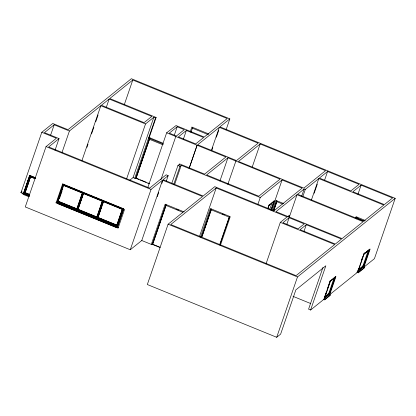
<?xml version="1.0" encoding="UTF-8"?>
<svg xmlns="http://www.w3.org/2000/svg" width="416" height="416" viewBox="0 0 416 416"><rect width="100%" height="100%" fill="white"/><g stroke="black" fill="none" stroke-linecap="round" stroke-linejoin="round"><path stroke-width="0.62" d="M136.162 178.116L135.564 178.599L133.068 177.58L129.636 180.341M226.075 129.849L229.85 118.877L131.352 78.712L67.985 129.693L52.749 123.479L41.792 132.293L21.018 192.634L23.364 193.591L29.598 175.49L35.402 177.856M23.759 193.71L23.967 193.107L22.979 194.34L28.782 196.706M26.13 186.566L28.418 179.93M26.25 186.472L28.538 179.832M23.993 193.7L30.228 175.599M30.732 175.807L24.502 193.908L24.861 193.617M25.901 190.601L29.64 179.738M30.056 178.532L30.472 177.325M41.792 132.293L56.415 138.258L46.046 146.604L25.267 206.939L130.27 249.756L141.768 240.51L162.542 180.17L202.55 196.487L168.106 224.198L147.332 284.534L276.702 337.288L280.623 334.131L295.859 289.884L325.837 265.772L310.601 310.019L308.573 309.187L322.962 267.4M50.612 135.153L54.184 124.79L69.415 131.004L100.828 105.726L145.512 123.947L153.842 117.244L155.527 117.931L156.125 117.447L109.762 98.54L132.782 80.023L227.224 118.534L204.225 137.036L176.03 125.564L166.66 132.782L147.774 187.637M55.058 150.181L59.046 138.601L44.424 132.642L54.184 124.79M62.067 152.334L69.415 131.004M63.149 184.122L56.919 202.223L57.782 202.14L57.424 202.431L63.658 184.33M59.389 197.106L57.949 201.276L76.908 209.009M60.616 193.528L62.878 186.976M57.59 202.769L63.825 184.668L124.55 209.43L118.108 228.134L57.382 203.372M59.436 198.666L62.14 190.824M81.942 160.581L100.828 105.726M86.949 147.3L88 144.253M91.567 133.89L93.876 127.187M95.763 121.701L98.072 114.998M106.226 107.557L109.164 99.024L151.814 116.418L144.076 122.637L101.426 105.248L109.164 99.024M82.612 192.057L76.378 210.158L76.742 209.867M76.908 209.009L82.446 192.915M76.887 210.366L83.122 192.265M83.626 192.473L77.397 210.574L77.756 210.283M77.964 209.68L80.454 202.441M80.87 201.235L83.366 193.991M124.389 104.4L132.782 80.023M96.351 218.301L102.586 200.2M102.211 201.656L96.876 217.152L77.922 209.42L83.46 193.331L102.419 201.063M103.09 200.408L96.86 218.509L97.219 218.218M97.365 218.717L103.6 200.616M98.348 216.616L102.086 205.754M102.502 204.547L103.334 202.134M126.62 178.802L145.512 123.947M133.068 177.58L153.842 117.244M122.554 208.343L116.324 226.444L116.683 226.158M116.828 226.652L123.063 208.551M116.828 227.703L117.816 226.476L116.828 227.703L55.9 202.857L56.108 202.254L117.036 227.1M117.697 226.569L123.724 209.071M134.753 178.272L155.527 117.931M148.99 138.169L156.125 117.447M135.564 178.599L149.417 138.377L150.015 137.894M149.5 138.892L135.923 178.313L149.484 183.841M136.37 177.512L149.594 139.11M130.27 249.756L151.044 189.42L162.542 180.17M174.262 135.299L177.2 126.771L184.309 129.667L176.4 136.027L169.291 133.13L177.2 126.771M160.893 179.79L175.802 136.51M157.264 196.752L158.735 192.488M161.881 183.347L162.932 180.3M166.301 181.111L168.189 175.625L166.161 174.798L149.614 188.11L48.677 146.947L59.046 138.601M183.425 139.012L186.363 130.478L203.627 137.514L195.686 143.9L178.422 136.864L186.363 130.478M171.657 183.773L177.949 165.485L179.811 163.992L204.61 174.106L225.888 156.983L166.66 132.782M151.31 244.4L165.157 204.173L184.246 211.957M190.185 131.924L191.859 127.046L208.837 133.973M179.39 165.209L179.811 163.992M141.768 240.51L152.121 244.733L165.968 204.506M190.996 132.257L192.676 127.379M166.052 205.02L152.48 244.442L160.144 247.567M166.15 205.244L152.719 244.249L152.121 244.733M173.685 184.6L179.982 166.317L181.241 165.303L260.244 197.522L282.069 179.962L302.136 188.146L273.957 210.818L214.75 186.67L203.148 196.004L163.14 179.686L168.189 175.625M174.736 184.194L181.241 165.303M189.114 168.397L197.116 145.21L189.145 168.371M211.354 150.504L219.331 127.343L258.128 143.166L236.486 160.576L197.683 144.758L219.331 127.343M211.744 150.628L212.794 147.581M216.362 137.223L218.67 130.515M199.394 236.74L216.18 187.98L287.097 216.902L280.322 222.352L266.053 263.796M200.486 237.188L210.35 208.541L230.256 216.658L220.392 245.305M219.944 180.97L227.921 157.81L235.882 161.06L227.854 184.267M201.302 237.515L211.162 208.874M201.64 237.286L211.245 209.388M202.088 236.486L211.136 210.22M219.58 244.972L229.445 216.325M220.126 244.135L229.523 216.84M252.184 167.154L260.161 143.993L325.556 170.659L303.852 188.12L238.456 161.45L260.161 143.993M257.936 204.225L260.244 197.522M267.779 208.645L269.038 204.989L274.316 200.741L271.164 209.888M268.018 208.452L269.277 204.797M269.656 209.732L271.95 203.065M270.925 210.08L274.071 200.938M271.575 210.439L282.069 179.962M272.418 210.782L275.985 200.418L283.728 203.575M273.437 210.501L276.796 200.751M273.536 210.969L276.879 201.266M273.775 210.777L276.91 201.677M288.59 216.934L289.006 215.712M288.829 216.741L289.245 215.519L287.57 216.871M289.255 217.277L297.019 194.724L363.121 221.681L342.087 238.602L275.99 211.645L297.019 194.724M286.816 224.432L289.125 217.729L304.247 223.896L298.074 228.862L282.953 222.695L289.125 217.729M301.647 196.29L304.169 188.973L305.282 189.431L318.791 178.563L383.776 205.062L363.719 221.198L297.617 194.246L304.169 188.973M302.765 196.742L305.282 189.431M311.449 199.893L318.791 178.563M314.148 193.315L317.294 184.174M303.971 231.426L306.28 224.723L341.489 239.08L335.317 244.052L300.102 229.689L306.28 224.723M324.438 180.632L327.584 171.491L359.06 184.324L350.87 190.918L319.394 178.079L327.584 171.491M276.702 337.288L297.476 276.952L395.2 198.333L219.929 126.859L229.85 118.877M357.947 194.293L361.093 185.151L392.569 197.99L384.374 204.578L352.898 191.745L361.093 185.151M324.256 298.106L326.123 292.677M327.163 289.656L330.127 280.727M330.429 280.488L324.194 298.589L329.29 294.486L335.317 276.988M323.648 299.416L324.704 299.848L324.912 299.244L330.309 294.902L328.682 294.242M334.064 277.982L328.728 293.478L324.891 296.561M328.994 294.731L335.223 276.63M329.144 294.611L335.166 277.113M355.649 217.922L356.07 216.7L365.305 220.47M356.252 218.863L356.881 217.032M330.309 294.902L330.101 295.506L324.704 299.848M356.548 218.759L356.964 217.547M358.535 268.783L357.495 271.799L363.49 266.978L369.517 249.48M361.234 260.936L362.69 256.714M356.72 272.173L358.301 272.818L358.509 272.215L364.504 267.389L363.449 266.958M368.259 250.468L362.929 265.964L358.509 269.516M363.189 267.218L369.424 249.116M363.34 267.098L369.366 249.6M364.504 267.389L364.296 267.992L358.301 272.818M395.2 198.333L374.426 258.674L363.896 267.14L370.131 249.038L364.135 253.864L357.9 271.965L329.696 294.653L335.93 276.552L330.533 280.894L324.303 298.995L310.601 310.019M30.748 176.524L30.389 176.81L35.168 178.76M22.017 191.09L20.8 192.504L23.442 193.58M82.628 192.774L82.264 193.06L63.31 185.333M83.642 193.185L83.283 193.476L102.237 201.209M97.058 217.006L96.699 217.298L77.74 209.565L78.099 209.279L96.465 216.767M122.569 209.061L122.21 209.352L103.251 201.62M227.921 157.81L206.638 174.933L258.814 196.212L280.036 179.135L235.882 161.06M216.18 187.98L170.737 224.541L296.046 275.642L334.714 244.53L280.322 222.352M269.001 205.598L273.796 201.739M365.009 252.668L364.026 253.458L357.968 271.055L363.366 266.713M330.257 280.987L335.052 277.129M363.854 253.958L369.252 249.621M330.08 281.492L334.88 277.633M363.683 254.462L369.075 250.12M324.542 297.58L329.337 293.722L328.526 293.394M358.14 270.551L363.537 266.214L362.726 265.881M324.371 298.085L329.165 294.226M192.395 128.185L208.317 134.675M356.606 217.838L364.426 221.026M162.984 143.182L149.204 137.561L148.6 138.044L163.566 144.144M149.136 139.178L162.698 144.711M276.52 201.552L282.537 204.006M177.949 165.485L179.982 166.317M136.755 178.36L139.11 179.322M140.291 179.8L146.188 182.208M147.956 182.926L149.136 183.409M222.451 213.954L224.219 214.677M210.886 209.674L229.164 217.131M357.453 271.783L358.509 272.215M46.046 146.604L151.044 189.42M176.665 209.347L178.433 210.07M165.693 205.312L182.79 212.285M168.106 224.198L297.476 276.952M63.482 184.829L82.441 192.561M83.455 192.972L102.409 200.704M103.428 201.12L122.382 208.848M64.085 185.432L81.853 192.676M35.511 177.757L29.718 175.391L23.483 193.492L29.281 195.858M30.56 176.306L35.339 178.256M35.344 178.615L30.566 176.665L25.028 192.759L29.806 194.704M323.856 298.813L324.912 299.244M293.02 296.338L310.352 303.41M58.131 201.131L77.085 208.863L76.726 209.154L57.772 201.422M57.595 201.926L76.554 209.654M77.568 210.07L96.522 217.802M97.542 218.213L116.496 225.945M60.154 203.107L61.932 203.83M71.406 207.693L73.185 208.421M98.909 218.91L100.688 219.632M103.059 220.6L104.832 221.328M116.906 226.918L118.711 227.656M153.312 244.488L159.796 247.135M26.4 193.097L25.204 192.613L24.846 192.899L29.624 194.849M27.596 193.586L29.39 194.319M24.674 193.404L29.453 195.354M23.187 193.736L29.567 196.336M62.639 183.914L56.41 202.015L117.338 226.86L123.568 208.759L62.639 183.914M103.433 201.474L97.89 217.568L116.849 225.295L122.387 209.206L103.433 201.474M98.072 217.422L97.713 217.708L116.667 225.441L117.026 225.15L98.072 217.422"/></g></svg>
